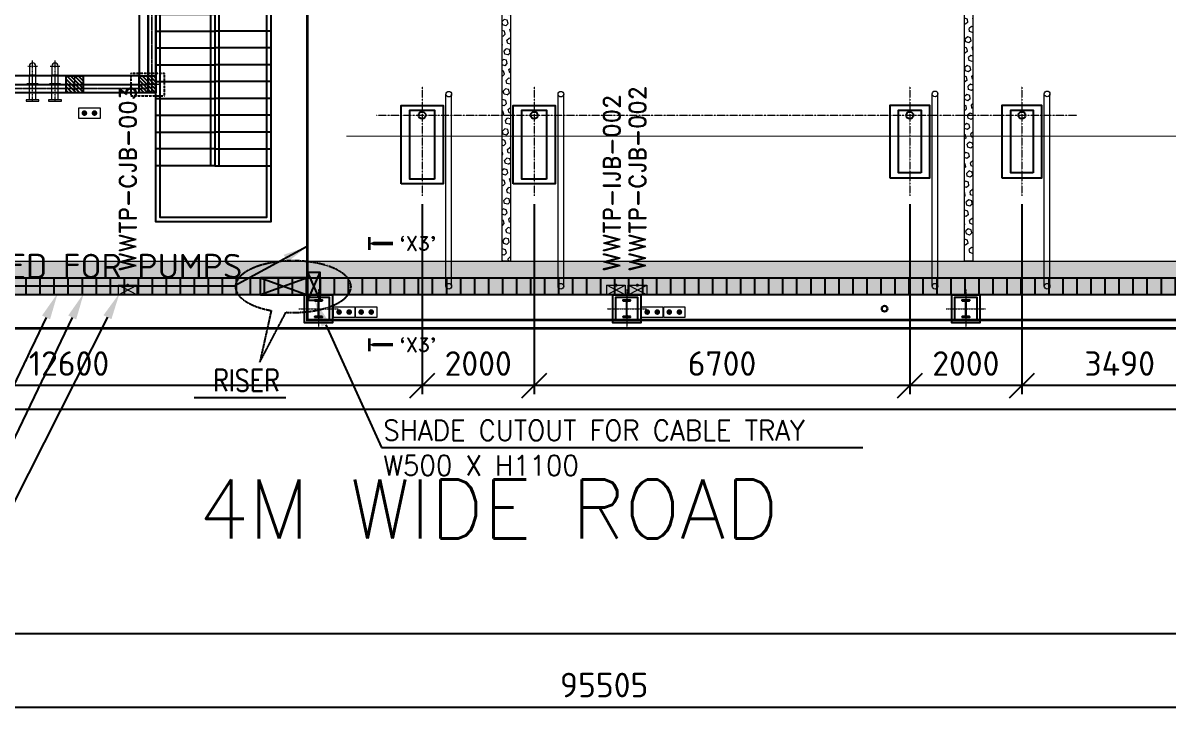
# Model space of a CAD drawing. Header units: inches. Extents: x 8618018 to 8935006, y 2431589 to 2567223.
# Drawn here: x 8665463 to 8685894, y 2464586 to 2476786 of the extents above; entities that cross this region are included whole.
import ezdxf
from ezdxf import colors
from ezdxf.entities.mleader import LeaderData, LeaderLine
from ezdxf.enums import TextEntityAlignment as Align
from ezdxf.math import Vec2, Vec3

# ---------------------------------------------------------------- set-up
doc = ezdxf.new("R2010")
doc.units = ezdxf.units.IN
doc.header["$MEASUREMENT"] = 0
for name, pattern in [('CENTER', [2, 1.25, -0.25, 0.25, -0.25]), ('HIDDEN', [0.375, 0.25, -0.125]), ('PHANTOM', [2.5, 1.25, -0.25, 0.25, -0.25, 0.25, -0.25]), ('PHANTOM2', [1.25, 0.625, -0.125, 0.125, -0.125, 0.125, -0.125])]:
    doc.linetypes.add(name, pattern=pattern)
doc.layers.get('Defpoints').update_dxf_attribs({"color": 252})
for name, color, linetype in [('a Text far', 252, 'Continuous'), ('CCT', 4, 'Continuous'), ('Civil', 252, 'Continuous'), ('ELECTRICAL BOX', 30, 'Continuous'), ('Handrail', 252, 'FENCELINE1'), ('Insert Plate', 3, 'Continuous'), ('LAY-ROAD CARREGE WAY', 252, 'Continuous'), ('LAY-ROAD DIM', 252, 'Continuous'), ('LCS', 4, 'Continuous'), ('MOTOR LOCATION', 3, 'Continuous'), ('PUMP', 252, 'Continuous'), ('Railing', 252, 'Continuous'), ('SKID', 252, 'Continuous'), ('STR', 252, 'Continuous'), ('T', 3, 'Continuous'), ('TEXT', 252, 'Continuous'), ('TRAY', 1, 'Continuous')]:
    doc.layers.add(name, color=color, linetype=linetype)
for name, color, linetype, lineweight in [('CL', 252, 'CENTER', 5), ('CVL_INSERT', 212, 'Continuous', 30), ('DIM', 252, 'Continuous', 13), ('ICT', 6, 'Continuous', 13), ('PCT', 2, 'Continuous', 15), ('PUDDLE', 252, 'Continuous', 5)]:
    doc.layers.add(name, color=color, linetype=linetype, lineweight=lineweight)
doc.styles.add('DIM1', font='romant.shx', dxfattribs={"width": 0.8})
doc.styles.add('ISOCPEUR', font='isocpeur.ttf')
doc.styles.add('r-30', font='romans.shx')
doc.styles.add('Roman', font='romans')
doc.styles.add('ROMAND', font='romand')
doc.styles.add('ROMANS', font='ROMANS.shx', dxfattribs={"width": 0.8})
doc.styles.add('RS1', font='ROMANS.shx', dxfattribs={"width": 0.8})
doc.styles.get("Standard").update_dxf_attribs({"font": 'arial.ttf'})
doc.styles.add('TIT', font='romand.shx')
doc.linetypes.add('FENCELINE1', pattern='A,6.35,-2.54,[133,ltypeshp.shx,S=2.54,R=0,X=-2.54,Y=0],-2.54,25.4', length=36.83)
doc.dimstyles.new('DIM', dxfattribs={"dimscale": 175, "dimtxt": 2.5, "dimasz": 2.5, "dimexe": 0.875, "dimexo": 0.875, "dimgap": 1, "dimtad": 1, "dimdec": 0, "dimzin": 9, "dimdsep": 46, "dimtxsty": 'ISOCPEUR', "dimblk": 'OBLIQUE', "dimcen": 0.09, "dimclrd": 256, "dimclre": 256, "dimclrt": 252, "dimadec": 0, "dimazin": 0, "dimtfac": 1, "dimtdec": 0, "dimtmove": 0, "dimatfit": 3, "dimfxl": 1, "dimtfill": 1, "dimtolj": 1, "dimtzin": 0, "dimarcsym": 0})
pattern_1 = [(270, (-36093226.64, 22308404), (250, -7e-14), [])]

# ---------------------------------------------------------------- blocks, each defined once
blk = doc.blocks.new('COL')
at = {"layer": 'Civil'}
blk.add_lwpolyline([(-250, -250), (250, -250), (250, 250), (-250, 250)], close=True, dxfattribs=at)
at = {"layer": 'CL', "ltscale": 0.25}
for p, q in [((0, -350), (0, 350)), ((-350, 0), (350, 0))]:
    blk.add_line(p, q, dxfattribs=at)
at = {"layer": 'STR'}
blk.add_lwpolyline([(-200, 200), (200, 200), (200, -200), (-200, -200)], close=True, dxfattribs=at)
blk.add_lwpolyline([(-70, 150), (70, 150), (70, 148, -0.414214), (63, 141), (18, 134, 0.414214), (4, 120), (4, -120, 0.414214), (18, -134), (63, -141, -0.414214), (70, -148), (70, -150), (-70, -150), (-70, -148, -0.414214), (-63, -141), (-18, -134, 0.414214), (-4, -120), (-4, 120, 0.414214), (-18, 134), (-63, 141, -0.414214), (-70, 148)], format="xyb", close=True, dxfattribs=at)
blk = doc.blocks.new('PUMP-6')
at = {"layer": 'CL'}
blk.add_line((0, 515), (0, -1435), dxfattribs=at)
at = {"layer": 'PUMP', "ltscale": 0.25}
blk.add_lwpolyline([(200, -1025), (-200, -1025), (-200, 90), (200, 90)], close=True, dxfattribs=at)
blk.add_circle((0, 0), 63.3, dxfattribs=at)
blk = doc.blocks.new('PUMP-3')
at = {"layer": 'CL'}
blk.add_line((0, 515), (0, -1435), dxfattribs=at)
at = {"layer": 'PUMP', "ltscale": 0.25}
blk.add_lwpolyline([(220, -1140), (-220, -1140), (-220, 90), (220, 90)], close=True, dxfattribs=at)
blk.add_circle((0, 0), 63.3, dxfattribs=at)
blk = doc.blocks.new('Stair-2')
at = {"layer": 'Civil', "ltscale": 0.4}
for p, q in [((1050, 300), (0, 300)), ((1050, 300), (1050, -4600)), ((0, -1000), (1050, -1000)), ((1050, -1000), (2050, -1000)), ((2050, -1000), (1050, -1000)), ((0, -1300), (1050, -1300)), ((2050, -1300), (1050, -1300)), ((0, -1600), (1050, -1600)), ((2050, -1600), (1050, -1600)), ((0, -1900), (1050, -1900)), ((2050, -1900), (1050, -1900)), ((0, -2200), (1050, -2200)), ((2050, -2200), (1050, -2200)), ((0, -2500), (1050, -2500)), ((2050, -2500), (1050, -2500)), ((0, -2800), (1050, -2800)), ((2050, -2800), (1050, -2800)), ((0, -3100), (1050, -3100)), ((2050, -3100), (1050, -3100)), ((0, -3400), (1050, -3400)), ((2050, -3400), (1050, -3400)), ((0, -3700), (1050, -3700)), ((2050, -3700), (1050, -3700)), ((0, -4000), (1050, -4000)), ((2050, -4000), (1050, -4000)), ((1050, -4300), (0, -4300)), ((1050, -4300), (2050, -4300)), ((1050, -4600), (0, -4600)), ((1050, -4600), (2050, -4600))]:
    blk.add_line(p, q, dxfattribs=at)
blk.add_lwpolyline([(1050, 0), (2050, 0), (2050, -5600), (0, -5600), (0, 300)], dxfattribs=at)
blk = doc.blocks.new('ip-02')
at = {"layer": 'Insert Plate'}
h = blk.add_hatch(dxfattribs=at)
h.set_pattern_fill('ANSI31', color=252, scale=15, style=0)
h.set_pattern_definition([(45, (269194.2, 35357.727), (-33.6759605, 33.6759605), [])])
h.paths.add_polyline_path([(150, 150), (-150, 150), (-150, -150), (150, -150)])
at = {"layer": 'CL', "color": 252, "ltscale": 15}
for p, q in [((200, 0), (-200, 0)), ((0, -150), (0, 150))]:
    blk.add_line(p, q, dxfattribs=at)
at = {"layer": 'Insert Plate', "color": 252}
blk.add_lwpolyline([(-150, -150), (150, -150), (150, 150), (-150, 150)], close=True, dxfattribs=at)
blk = doc.blocks.new('4SORF')
for p, q in [((-0.94, 2.655), (-1.31, 2.655)), ((-1.31, -2.655), (-1.31, 2.655)), ((-0.94, 4.5), (-0.94, -4.5)), ((-0.0625, 4.5), (-0.94, 4.5)), ((-0.0625, -4.5), (-0.0625, 4.5)), ((-0.0625, 3.09375), (0, 3.09375)), ((0, -3.09375), (0, 3.09375)), ((-0.94, -2.655), (-1.31, -2.655)), ((-0.94, -4.5), (-0.0625, -4.5)), ((-0.0625, -3.09375), (0, -3.09375))]:
    blk.add_line(p, q)
blk = doc.blocks.new('100NBELLT')
blk.add_lwpolyline([(6, 2.25), (0, 2.25, 1), (0, -2.25), (6, -2.25)], format="xyb", close=True)
blk = doc.blocks.new('A$C9e34a9d1')
at = {"layer": 'Civil', "linetype": 'HIDDEN', "ltscale": 1.6}
for p, q in [((-1971, 3760), (-1173, 2356)), ((-2231, 3611), (-1434, 2208)), ((1751, 1966), (2893, 3110)), ((1964, 1754), (3105, 2898)), ((-1138, 1686), (-458, 490)), ((-877, 1834), (-198, 640)), ((356, 567), (1327, 1541)), ((570, 356), (1540, 1329)), ((-570, -368), (-1535, -1333)), ((-357, -579), (-1323, -1545)), ((453, -506), (1127, -1693)), ((192, -653), (866, -1840)), ((-1960, -1757), (-3106, -2904)), ((-1747, -1969), (-2894, -3116)), ((1424, -2215), (2223, -3622)), ((1163, -2362), (1963, -3771))]:
    blk.add_line(p, q, dxfattribs=at)
for points in [[(-2576, 4108), (-2279, 3587), (-1931, 3785), (-2229, 4307)], [(2580, 4108), (2282, 3587), (1934, 3785), (2232, 4306)], [(-4112, 2569), (-3590, 2272), (-3788, 1925), (-4310, 2222)], [(-1121, 2385), (-825, 1863), (-1173, 1666), (-1469, 2188)], [(2000, 1721), (1576, 1296), (1293, 1579), (1717, 2004)], [(4603, 1549), (4046, 1327), (3897, 1698), (4455, 1921)], [(-2000, -1714), (-1575, -1289), (-1292, -1572), (-1701, -2011)], [(4601, -1553), (4044, -1331), (3895, -1702), (4453, -1925)], [(8003, -1456), (7403, -1456), (7403, -1856), (8003, -1856)], [(1117, -2388), (822, -1865), (1171, -1669), (1465, -2192)], [(-4109, -2573), (-3588, -2276), (-3786, -1928), (-4307, -2226)], [(-2573, -4109), (-2276, -3588), (-1929, -3786), (-2226, -4308)], [(2577, -4109), (2280, -3587), (1932, -3786), (2230, -4307)]]:
    blk.add_lwpolyline(points, close=True, dxfattribs=at)
for centre, radius in [((1, -2), 2040), ((0, 0), 675)]:
    blk.add_circle(centre, radius, dxfattribs=at)
for radius, start, end in [(2340, 50.0304, 114.6237), (2340, 124.4298, 219.9805), (2340, 304.3204, 40.2243), (2038, 230.5395, 293.7036), (2340, 230.0533, 294.5142)]:
    blk.add_arc((1, -2), radius, start, end, dxfattribs=at)
blk = doc.blocks.new('A$Ce701e922')
at = {"linetype": 'ByBlock', "ltscale": 2}
for p, q in [((6649, 462), (6649, 1802)), ((6649, 1802), (6789, 1802)), ((6649, 1802), (6649, 462)), ((6789, 462), (6789, 1802)), ((7709, 1802), (6789, 1802)), ((7709, 1662), (6789, 1662)), ((7709, -1798), (7709, 1802)), ((7709, 1802), (7849, 1802)), ((7709, 1802), (7709, -1798)), ((7849, -1798), (7849, 1802)), ((-1174, 1492), (-1120, 1507)), ((6649, 602), (-4502, 602)), ((-4501, 602), (-4501, -598)), ((-4501, 602), (-4501, -598)), ((6649, 462), (-4501, 462)), ((6649, 602), (6649, 462)), ((4649, -598), (-4502, -598)), ((4649, -458), (-4501, -458)), ((4649, -1658), (4649, -458)), ((4649, -458), (4789, -458)), ((4789, -1658), (4789, -458)), ((7709, -1658), (4649, -1658)), ((4649, -1658), (4649, -1798)), ((7709, -1798), (4649, -1798)), ((6724, -1798), (6584, -1798)), ((7849, -1798), (7709, -1798))]:
    blk.add_line(p, q, dxfattribs=at)
at = {"linetype": 'HIDDEN', "lineweight": 9, "ltscale": 0.5}
for p, q in [((6715, 462), (6715, 1802)), ((6722, 462), (6722, 1802)), ((7709, 1736), (6789, 1736)), ((7709, 1729), (6789, 1729)), ((7775, -1798), (7775, 1802)), ((7782, -1798), (7782, 1802)), ((-1296, 1496), (1292, 1496)), ((-1296, 536), (-1296, 1496)), ((1292, 536), (1292, 1496)), ((6649, 536), (-4501, 536)), ((-4496, 599), (-4496, -594)), ((6649, 529), (-4186, 529)), ((4649, -524), (-4501, -524)), ((4649, -531), (-4501, -531)), ((-1296, -531), (-1296, -1592)), ((4715, -1658), (4715, -458)), ((4722, -1658), (4722, -458)), ((-1296, -1592), (1292, -1592)), ((7709, -1724), (4649, -1724)), ((7709, -1731), (4649, -1731))]:
    blk.add_line(p, q, dxfattribs=at)
for p, q in [((-1302, 1502), (1298, 1502)), ((-1302, 536), (-1302, 1502)), ((-1302, 1502), (-1237, 1437)), ((-1237, 1437), (1233, 1437)), ((-1237, 536), (-1237, 1437)), ((1233, 1437), (1298, 1502)), ((1233, 536), (1233, 1437)), ((1298, 536), (1298, 1502)), ((-4426, 532), (-4426, -528)), ((6649, 462), (6789, 462)), ((-1302, -531), (-1302, -1598)), ((-1237, -531), (-1237, -1533)), ((1233, -531), (1233, -1533)), ((1298, -531), (1298, -1598)), ((-1302, -1598), (1298, -1598)), ((-1237, -1533), (1233, -1533)), ((1233, -1533), (1298, -1598))]:
    blk.add_line(p, q)
at = {"linetype": 'HIDDEN', "lineweight": 9, "ltscale": 6}
blk.add_line((1292, -531), (1292, -1592), dxfattribs=at)
blk = doc.blocks.new('_Oblique')
at = {"color": 0, "linetype": 'ByBlock', "lineweight": -2}
blk.add_line((-0.5, -0.5), (0.5, 0.5), dxfattribs=at)
blk = doc.blocks.new('*D270')
at = {"layer": 'Defpoints', "color": 0, "transparency": 16777216}
for p in [(95505, 0), (95505, -6754), (0, -8229)]:
    blk.add_point(p, dxfattribs=at)
at = {"layer": 'DIM', "lineweight": -2, "transparency": 16777216}
for p, q in [((95505, -153), (95505, -6908)), ((0, -8075), (0, -6601)), ((0, -6754), (95505, -6754))]:
    blk.add_line(p, q, dxfattribs=at)
at = {"layer": 'DIM', "lineweight": -2, "transparency": 16777216, "xscale": 437.5, "yscale": 437.5, "zscale": 437.5, "rotation": 180}
blk.add_blockref('_Oblique', (0, -6754), dxfattribs=at)
at = {"layer": 'DIM', "lineweight": -2, "transparency": 16777216, "xscale": 437.5, "yscale": 437.5, "zscale": 437.5}
blk.add_blockref('_Oblique', (95505, -6754), dxfattribs=at)
at = {"layer": 'DIM', "color": 252, "transparency": 16777216, "insert": (47752, -6361), "char_height": 437.5, "attachment_point": 5, "style": 'ISOCPEUR', "bg_fill": 3, "box_fill_scale": 1.1, "bg_fill_color": 256, "bg_fill_true_color": 13158600, "bg_fill_transparency": 0}
blk.add_mtext('\\A1;95505', dxfattribs=at)
blk = doc.blocks.new('*D308')
at = {"layer": 'Defpoints', "color": 0, "transparency": 16777216}
for p in [(55205, 2365), (58695, 2150), (55205, -1022)]:
    blk.add_point(p, dxfattribs=at)
at = {"layer": 'DIM', "lineweight": -2, "transparency": 16777216}
for p, q in [((55205, 2212), (55205, -1175)), ((58695, 1997), (58695, -1175)), ((58695, -1022), (55205, -1022))]:
    blk.add_line(p, q, dxfattribs=at)
at = {"layer": 'DIM', "lineweight": -2, "transparency": 16777216, "xscale": 437.5, "yscale": 437.5, "zscale": 437.5, "rotation": 180}
blk.add_blockref('_Oblique', (55205, -1022), dxfattribs=at)
at = {"layer": 'DIM', "lineweight": -2, "transparency": 16777216, "xscale": 437.5, "yscale": 437.5, "zscale": 437.5}
blk.add_blockref('_Oblique', (58695, -1022), dxfattribs=at)
at = {"layer": 'DIM', "color": 252, "transparency": 16777216, "insert": (56950, -628), "char_height": 437.5, "attachment_point": 5, "style": 'ISOCPEUR', "bg_fill": 3, "box_fill_scale": 1.1, "bg_fill_color": 256, "bg_fill_true_color": 13158600, "bg_fill_transparency": 0}
blk.add_mtext('\\A1;3490', dxfattribs=at)
blk = doc.blocks.new('*D309')
at = {"layer": 'Defpoints', "color": 0, "transparency": 16777216}
for p in [(53205, 2365), (55205, 2365), (53205, -1022)]:
    blk.add_point(p, dxfattribs=at)
at = {"layer": 'DIM', "lineweight": -2, "transparency": 16777216}
for p, q in [((53205, 2212), (53205, -1175)), ((55205, 2212), (55205, -1175)), ((55205, -1022), (53205, -1022))]:
    blk.add_line(p, q, dxfattribs=at)
at = {"layer": 'DIM', "lineweight": -2, "transparency": 16777216, "xscale": 437.5, "yscale": 437.5, "zscale": 437.5, "rotation": 180}
blk.add_blockref('_Oblique', (53205, -1022), dxfattribs=at)
at = {"layer": 'DIM', "lineweight": -2, "transparency": 16777216, "xscale": 437.5, "yscale": 437.5, "zscale": 437.5}
blk.add_blockref('_Oblique', (55205, -1022), dxfattribs=at)
at = {"layer": 'DIM', "color": 252, "transparency": 16777216, "insert": (54205, -628), "char_height": 437.5, "attachment_point": 5, "style": 'ISOCPEUR', "bg_fill": 3, "box_fill_scale": 1.1, "bg_fill_color": 256, "bg_fill_true_color": 13158600, "bg_fill_transparency": 0}
blk.add_mtext('\\A1;2000', dxfattribs=at)
blk = doc.blocks.new('*D310')
at = {"layer": 'Defpoints', "color": 0, "transparency": 16777216}
for p in [(46505, 2365), (53205, 2365), (46505, -1022)]:
    blk.add_point(p, dxfattribs=at)
at = {"layer": 'DIM', "lineweight": -2, "transparency": 16777216}
for p, q in [((46505, 2212), (46505, -1175)), ((53205, 2212), (53205, -1175)), ((53205, -1022), (46505, -1022))]:
    blk.add_line(p, q, dxfattribs=at)
at = {"layer": 'DIM', "lineweight": -2, "transparency": 16777216, "xscale": 437.5, "yscale": 437.5, "zscale": 437.5, "rotation": 180}
blk.add_blockref('_Oblique', (46505, -1022), dxfattribs=at)
at = {"layer": 'DIM', "lineweight": -2, "transparency": 16777216, "xscale": 437.5, "yscale": 437.5, "zscale": 437.5}
blk.add_blockref('_Oblique', (53205, -1022), dxfattribs=at)
at = {"layer": 'DIM', "color": 252, "transparency": 16777216, "insert": (49855, -628), "char_height": 437.5, "attachment_point": 5, "style": 'ISOCPEUR', "bg_fill": 3, "box_fill_scale": 1.1, "bg_fill_color": 256, "bg_fill_true_color": 13158600, "bg_fill_transparency": 0}
blk.add_mtext('\\A1;6700', dxfattribs=at)
blk = doc.blocks.new('*D311')
at = {"layer": 'Defpoints', "color": 0, "transparency": 16777216}
for p in [(44505, 2365), (46505, 2365), (44505, -1022)]:
    blk.add_point(p, dxfattribs=at)
at = {"layer": 'DIM', "lineweight": -2, "transparency": 16777216}
for p, q in [((44505, 2212), (44505, -1175)), ((46505, 2212), (46505, -1175)), ((46505, -1022), (44505, -1022))]:
    blk.add_line(p, q, dxfattribs=at)
at = {"layer": 'DIM', "lineweight": -2, "transparency": 16777216, "xscale": 437.5, "yscale": 437.5, "zscale": 437.5, "rotation": 180}
blk.add_blockref('_Oblique', (44505, -1022), dxfattribs=at)
at = {"layer": 'DIM', "lineweight": -2, "transparency": 16777216, "xscale": 437.5, "yscale": 437.5, "zscale": 437.5}
blk.add_blockref('_Oblique', (46505, -1022), dxfattribs=at)
at = {"layer": 'DIM', "color": 252, "transparency": 16777216, "insert": (45505, -628), "char_height": 437.5, "attachment_point": 5, "style": 'ISOCPEUR', "bg_fill": 3, "box_fill_scale": 1.1, "bg_fill_color": 256, "bg_fill_true_color": 13158600, "bg_fill_transparency": 0}
blk.add_mtext('\\A1;2000', dxfattribs=at)
blk = doc.blocks.new('*D312')
at = {"layer": 'Defpoints', "color": 0, "transparency": 16777216}
for p in [(44505, 2365), (31905, 1200), (31905, -1022)]:
    blk.add_point(p, dxfattribs=at)
at = {"layer": 'DIM', "lineweight": -2, "transparency": 16777216}
for p, q in [((44505, 2212), (44505, -1175)), ((31905, 1047), (31905, -1175)), ((44505, -1022), (31905, -1022))]:
    blk.add_line(p, q, dxfattribs=at)
at = {"layer": 'DIM', "lineweight": -2, "transparency": 16777216, "xscale": 437.5, "yscale": 437.5, "zscale": 437.5, "rotation": 180}
blk.add_blockref('_Oblique', (31905, -1022), dxfattribs=at)
at = {"layer": 'DIM', "lineweight": -2, "transparency": 16777216, "xscale": 437.5, "yscale": 437.5, "zscale": 437.5}
blk.add_blockref('_Oblique', (44505, -1022), dxfattribs=at)
at = {"layer": 'DIM', "color": 252, "transparency": 16777216, "insert": (38205, -628), "char_height": 437.5, "attachment_point": 5, "style": 'ISOCPEUR', "bg_fill": 3, "box_fill_scale": 1.1, "bg_fill_color": 256, "bg_fill_true_color": 13158600, "bg_fill_transparency": 0}
blk.add_mtext('\\A1;12600', dxfattribs=at)
blk = doc.blocks.new('LPNO')
at = {"layer": 'ELECTRICAL BOX', "color": 7, "lineweight": 0}
for p, q in [((25.6, 21.4), (3.9, -21.4)), ((25.6, -21.4), (3.9, 21.4))]:
    blk.add_line(p, q, dxfattribs=at)
at = {"layer": 'ELECTRICAL BOX', "color": 7, "lineweight": 0, "const_width": 3.59}
blk.add_lwpolyline([(3.9, 1.8, 1), (3.9, -1.8, 1)], format="xyb", close=True, dxfattribs=at)
at = {"layer": 'ELECTRICAL BOX', "color": 7, "lineweight": 0}
blk.add_lwpolyline([(3.9, -21.4), (3.9, 21.4), (25.6, 21.4), (25.6, -21.4)], close=True, dxfattribs=at)
at = {"layer": 'ELECTRICAL BOX', "style": 'DIM1', "width": 0.8}
blk.add_attdef('LPNO', (36.8, 20.2), '', height=32, dxfattribs=at)
blk = doc.blocks.new('LCS')
at = {"layer": 'T', "color": 4, "lineweight": 0}
blk.add_lwpolyline([(-590, 295), (-210, 295), (-210, 105), (-590, 105)], close=True, dxfattribs=at)
at = {"layer": 'T', "color": 4, "const_width": 50}
for points in [[(-515, 200, 1), (-465, 200, 1)], [(-335, 200, 1), (-285, 200, 1)]]:
    blk.add_lwpolyline(points, format="xyb", close=True, dxfattribs=at)
at = {"layer": 'MOTOR LOCATION', "color": 4, "style": 'Roman'}
blk.add_attdef('XXX', (246, 103), '', height=240, dxfattribs=at)
blk = doc.blocks.new('GA CRM')
at = {"const_width": 50}
blk.add_lwpolyline([(0, 0), (0, 54685), (95505, 54685), (95505, 0), (0, 0)], dxfattribs=at)
at = {"linetype": 'PHANTOM', "const_width": 50}
blk.add_lwpolyline([(42455, 6750), (79055, 6750), (79055, 150), (42455, 150)], close=True, dxfattribs=at)
at = {"color": 252, "linetype": 'PHANTOM', "const_width": 20}
blk.add_lwpolyline([(43155, 3425), (62629, 3425)], dxfattribs=at)
at = {"linetype": 'PHANTOM', "const_width": 50}
blk.add_lwpolyline([(37905, 0), (79905, 0)], dxfattribs=at)
at = {"layer": 'Civil'}
for p, q in [((39755, 7800), (39755, 4200)), ((39455, 7500), (39455, 4500)), ((39455, 4500), (36200.6, 4500)), ((39755, 4200), (36083.8, 4200))]:
    blk.add_line(p, q, dxfattribs=at)
for points in [[(44130, 2575), (44130, 3975), (44880, 3975), (44880, 2575)], [(46130, 2575), (46130, 3975), (46880, 3975), (46880, 2575)], [(52855, 2680), (52855, 3980), (53555, 3980), (53555, 2680)], [(54855, 2680), (54855, 3980), (55555, 3980), (55555, 2680)]]:
    blk.add_lwpolyline(points, close=True, dxfattribs=at)
at = {"layer": 'CL', "ltscale": 0.7}
for p, q in [((37555, 4050), (37555, 4778.7)), ((37955, 4050), (37955, 4778.7)), ((37468.3, 4675), (37641.7, 4675)), ((37868.3, 4675), (38041.7, 4675))]:
    blk.add_line(p, q, dxfattribs=at)
at = {"layer": 'CL'}
blk.add_line((43690, 3800), (56186.2, 3800), dxfattribs=at)
at = {"layer": 'Handrail', "linetype": 'FENCELINE1', "ltscale": 0.02}
for points in [[(36131.1, 7725), (40730, 7725), (40730, 2900)], [(41730, 7500), (41730, 1975), (39830, 1975), (39830, 6500)], [(40880, 7500), (40880, 2900)]]:
    blk.add_lwpolyline(points, dxfattribs=at)
at = {"layer": 'LAY-ROAD CARREGE WAY', "color": 252}
for p, q in [((19500, -1440), (77305, -1440)), ((19500, -5440), (99255, -5440))]:
    blk.add_line(p, q, dxfattribs=at)
at = {"layer": 'PUDDLE', "ltscale": 0.5}
for p, q in [((37497.9, 4083.3), (37497.9, 4522.6)), ((37612.2, 4083.3), (37612.2, 4522.6)), ((37897.9, 4083.3), (37897.9, 4522.6)), ((38012.2, 4083.3), (38012.2, 4522.6))]:
    blk.add_line(p, q, dxfattribs=at)
for points in [[(37655, 4359.2), (37455, 4359.2), (37455, 4349.2), (37655, 4349.2)], [(38055, 4359.2), (37855, 4359.2), (37855, 4349.2), (38055, 4349.2)]]:
    blk.add_lwpolyline(points, close=True, dxfattribs=at)
blk.add_blockref('A$C9e34a9d1', (31905, 6000))
at = {"color": 7, "xscale": -1, "rotation": 180}
for p in [(42655, 350), (48155, 350), (54205, 350)]:
    blk.add_blockref('COL', p, dxfattribs=at)
at = {"layer": 'Insert Plate', "xscale": -1, "rotation": 180}
for p in [(38305, 4350), (39605, 4350)]:
    blk.add_blockref('ip-02', p, dxfattribs=at)
at = {"layer": 'PUDDLE', "ltscale": 0.5, "xscale": 25.4, "yscale": 25.4, "zscale": 25.4, "rotation": 270}
for name, p in [('100NBELLT', (37555, 4675)), ('100NBELLT', (37955, 4675)), ('4SORF', (37555, 4050)), ('4SORF', (37955, 4050))]:
    blk.add_blockref(name, p, dxfattribs=at)
at = {"layer": 'PUMP'}
for name, p in [('PUMP-3', (44505, 3800)), ('PUMP-3', (46505, 3800)), ('PUMP-6', (53205, 3800)), ('PUMP-6', (55205, 3800))]:
    blk.add_blockref(name, p, dxfattribs=at)
at = {"layer": 'Railing'}
blk.add_blockref('A$Ce701e922', (31905, 6000), dxfattribs=at)
at = {"layer": 'SKID'}
blk.add_blockref('Stair-2', (39755, 7500), dxfattribs=at)
at = {"layer": 'DIM'}
dim = blk.add_linear_dim(base=(95505, -6754.4), p1=(0, -8228.6), p2=(95505, 0), dimstyle='DIM', override={"dimarcsym": 1}, dxfattribs=at)
dim.commit()
dim.dimension.update_dxf_attribs({"geometry": '*D270', "text_midpoint": (47752.5, -6360.7)})
at = {"layer": 'LAY-ROAD DIM', "color": 252, "style": 'ROMANS'}
blk.add_text('4M WIDE ROAD', height=1050, dxfattribs=at).set_placement((40512.1, -3746.8, 91457))
at = {"layer": 'DIM'}
dim = blk.add_linear_dim(base=(55205, -1021.7190206), p1=(58694.5, 2149.9999549), p2=(55205, 2364.9999549), dimstyle='DIM', override={"dimtmove": 1, "dimarcsym": 1}, dxfattribs=at)
dim.commit()
dim.dimension.update_dxf_attribs({"geometry": '*D308', "text_midpoint": (56949.75, -627.9690206)})
dim = blk.add_linear_dim(base=(53205, -1021.7), p1=(55205, 2365), p2=(53205, 2365), dimstyle='DIM', override={"dimtmove": 1, "dimarcsym": 1}, dxfattribs=at)
dim.commit()
dim.dimension.update_dxf_attribs({"geometry": '*D309', "text_midpoint": (54205, -628)})
dim = blk.add_linear_dim(base=(46505, -1021.7), p1=(53205, 2365), p2=(46505, 2365), dimstyle='DIM', override={"dimtmove": 1, "dimarcsym": 1}, dxfattribs=at)
dim.commit()
dim.dimension.update_dxf_attribs({"geometry": '*D310', "text_midpoint": (49855, -628)})
dim = blk.add_linear_dim(base=(44505, -1021.7), p1=(46505, 2365), p2=(44505, 2365), dimstyle='DIM', override={"dimtmove": 1, "dimarcsym": 1}, dxfattribs=at)
dim.commit()
dim.dimension.update_dxf_attribs({"geometry": '*D311', "text_midpoint": (45505, -628)})
dim = blk.add_linear_dim(base=(31905, -1021.7), p1=(44505, 2365), p2=(31905, 1200), dimstyle='DIM', override={"dimtmove": 1, "dimarcsym": 1}, dxfattribs=at)
dim.commit()
dim.dimension.update_dxf_attribs({"geometry": '*D312', "text_midpoint": (38205, -628)})
at = {"layer": 'DIM', "color": 252, "style": 'ISOCPEUR'}
blk.add_text('SHED FOR PUMPS', height=437.5, dxfattribs=at).set_placement((36402, 890.8))
at = {"layer": 'DIM'}
blk.add_leader([(42455, 1457), (41151.3, 749.3), (36424.4, 749.3)], dimstyle='DIM', override={"dimgap": 1, "dimtad": 0, "dimarcsym": 1}, dxfattribs=at)

msp = doc.modelspace()

# ---------------------------------------------------------------- block references
at = {"color": 252}
msp.add_blockref('GA CRM', (8628081, 2471340), dxfattribs=at)

# ---------------------------------------------------------------- next in the draw order: hatches: boundary and pattern name
at = {"layer": 'CCT'}
h = msp.add_hatch(dxfattribs=at)
h.set_pattern_fill('ANSI31', color=256, scale=2000, angle=225, style=0)
h.set_pattern_definition(pattern_1)
h.paths.add_polyline_path([(8663143.1, 2472240), (8663196, 2471940), (8707379.4, 2471940), (8707379.4, 2472240)])
at = {"layer": 'ICT'}
h = msp.add_hatch(dxfattribs=at)
h.set_pattern_fill('HEX', color=256, scale=18, angle=45, style=0)
h.set_pattern_definition([(45, (213560.39, 300.01), (-69.9941694, 69.9941694), [57.15, -114.3]), (165, (213560.39, 300.01), (-25.6196441, -95.6138135), [57.15, -114.3]), (105, (213600.81, 340.42), (-95.6138135, -25.6196441), [57.15, -114.3])])
h.paths.add_polyline_path([(8674161, 2478919.2), (8674011, 2478919.2), (8674011, 2472540), (8674161, 2472540)])
at = {"layer": 'ICT', "transparency": 33554661}
h = msp.add_hatch(dxfattribs=at)
h.set_pattern_fill('HEX', color=256, scale=450, angle=100, style=0)
h.paths.add_polyline_path([(8682411.1, 2477564.5), (8682261.1, 2477564.5), (8682261.1, 2472615), (8682411.1, 2472615)])
at = {"layer": 'ICT'}
h = msp.add_hatch(dxfattribs=at)
h.set_pattern_fill('HEX', color=256, scale=18, angle=45, style=0)
h.set_pattern_definition([(45, (206436.54, -40420.99), (-69.9941694, 69.9941694), [57.15, -114.3]), (165, (206436.54, -40420.99), (-25.6196441, -95.6138135), [57.15, -114.3]), (105, (206476.95, -40380.58), (-95.6138135, -25.6196441), [57.15, -114.3])])
h.paths.add_polyline_path([(8707379.4, 2471940), (8707379.4, 2472540), (8663090.2, 2472540), (8663196, 2471940)])
at = {"layer": 'PCT'}
h = msp.add_hatch(dxfattribs=at)
h.set_pattern_fill('ANSI31', color=256, scale=2000, angle=225, style=0)
h.set_pattern_definition(pattern_1)
h.paths.add_polyline_path([(8663143.1, 2472240), (8663196, 2471940), (8707379.4, 2471940), (8707379.4, 2472240)])

# ---------------------------------------------------------------- next in the draw order: linework, layer by layer
at = {"layer": 'a Text far', "color": 3, "const_width": 46.7}
for points in [[(8671642.1, 2472735.2), (8671642.1, 2472968.6)], [(8671642.1, 2470929.9), (8671642.1, 2471163.2)]]:
    msp.add_lwpolyline(points, dxfattribs=at)
at = {"layer": 'a Text far', "color": 3}
for points in [[(8671642.1, 2472851.9, 0, 205.1, 0), (8671895.5, 2472851.9, 61.5, 61.5, 0), (8672064.5, 2472851.9, 61.5, 61.5, 0)], [(8671642.1, 2471046.6, 0, 205.1, 0), (8671895.5, 2471046.6, 61.5, 61.5, 0), (8672064.5, 2471046.6, 61.5, 61.5, 0)]]:
    msp.add_lwpolyline(points, format="xyseb", dxfattribs=at)
at = {"layer": 'CCT'}
msp.add_lwpolyline([(8707379.4, 2471940), (8663196, 2471940), (8663143.1, 2472240), (8707379.4, 2472240)], close=True, dxfattribs=at)
at = {"layer": 'CVL_INSERT'}
msp.add_circle((8680836, 2471690), 50, dxfattribs=at)
at = {"layer": 'ICT'}
for points in [[(8674011, 2472540), (8674011, 2478919.2), (8674161, 2478919.2), (8674161, 2472540)], [(8682261.1, 2472540.3), (8682261.1, 2477564.5), (8682411.1, 2477564.5), (8682411.1, 2472540.3)]]:
    msp.add_lwpolyline(points, close=True, dxfattribs=at)
msp.add_lwpolyline([(8663186, 2472540), (8707379.4, 2472540), (8707379.4, 2471940), (8663196, 2471940), (8663090.2, 2472540), (8663179.1, 2472540)], dxfattribs=at)
at = {"layer": 'PCT', "color": 2, "lineweight": 0, "ltscale": 300}
for p, q in [((8673011, 2472090.4), (8673011, 2475515)), ((8673111, 2472090.4), (8673111, 2475515)), ((8675011, 2472090.4), (8675011, 2475515)), ((8675111, 2472090.4), (8675111, 2475515)), ((8681686, 2472090.4), (8681686, 2475520)), ((8681786, 2472090.4), (8681786, 2475520)), ((8683686, 2472090.4), (8683686, 2475520)), ((8683786, 2472090.4), (8683786, 2475520))]:
    msp.add_line(p, q, dxfattribs=at)
at = {"layer": 'PCT'}
msp.add_lwpolyline([(8707379.4, 2471940), (8663196, 2471940), (8663143.1, 2472240), (8707379.4, 2472240)], close=True, dxfattribs=at)
at = {"layer": 'PCT', "color": 2, "lineweight": 0, "ltscale": 300}
for centre in [(8673061, 2475515), (8675061, 2475515), (8681736, 2475520), (8683736, 2475520), (8673061, 2472090.4), (8675061, 2472090.4), (8681736, 2472090.4), (8683736, 2472090.4)]:
    msp.add_circle(centre, 50, dxfattribs=at)
at = {"layer": 'TRAY'}
for p, q in [((8670538.2, 2472240), (8669699.3, 2471939, 0)), ((8670538.2, 2472240), (8669699.3, 2471939, 0)), ((8670538.2, 2472239.9, 0), (8669699.3, 2472240)), ((8669699.3, 2471939, 0), (8669700.5, 2472239.8, 0)), ((8669699.3, 2471938.6, 0), (8669700.5, 2472239.4, 0)), ((8670539.5, 2472239.7, 0), (8669700.5, 2472239.8, 0)), ((8669700.5, 2472239.8, 0), (8670537, 2471939.9, 0)), ((8669700.5, 2472239.8, 0), (8670537, 2471939.9, 0)), ((8670759.6, 2472341.1), (8670540.3, 2471838.6)), ((8670540.3, 2472341.1), (8670759.6, 2471838.6)), ((8669699.3, 2471939.5, 0), (8670537, 2471939.5, 0)), ((8669699.3, 2471939.5, 0), (8669699.3, 2471939.5, 0)), ((8669699.3, 2471939.1, 0), (8670537, 2471939.1, 0)), ((8669699.3, 2471939.1, 0), (8669699.3, 2471939.1, 0)), ((8668518.3, 2470105.8), (8670153.1, 2470105.8))]:
    msp.add_line(p, q, dxfattribs=at)
at = {"layer": 'TRAY', "linetype": 'PHANTOM2'}
for p, q in [((8669893.5, 2471656.4), (8669689.3, 2470734.8)), ((8669689.3, 2470734.8), (8670156.3, 2471625.4))]:
    msp.add_line(p, q, dxfattribs=at)
at = {"layer": 'TRAY'}
msp.add_lwpolyline([(8670759.6, 2472214), (8670759.6, 2471838.6), (8670540.3, 2471838.6), (8670540.3, 2472341.1), (8670759.6, 2472341.1), (8670759.6, 2472214)], dxfattribs=at)
at = {"layer": 'TRAY', "linetype": 'PHANTOM2'}
msp.add_ellipse((8670285.8, 2472082.7), major_axis=(-1030.8, 0), ratio=0.44724, start_param=1.4447807, end_param=7.4634964, dxfattribs=at)

# ---------------------------------------------------------------- next in the draw order: block references
at = {"layer": 'LCS'}
for p in [(8667050.7, 2474977.7, 59160), (8671593.9, 2471430, 59109), (8671988.1, 2471430, 59109), (8677090.9, 2471430, 59109), (8677485.1, 2471430, 59109)]:
    msp.add_blockref('LCS', p, dxfattribs=at)
at = {"layer": 'MOTOR LOCATION'}
ref = msp.add_blockref('LPNO', (8667332.7, 2472138.2), dxfattribs=dict(at, xscale=7.742672857553146, yscale=7.742672857553146, zscale=7.742672857553146, rotation=269.9999999999999))
ref.add_attrib('LPNO', 'WWTP-CJB-003', (8667484.8, 2472359.9), dxfattribs={"layer": 'ELECTRICAL BOX', "height": 300, "rotation": 90, "style": 'ROMAND'})
ref = msp.add_blockref('LPNO', (8676426.2, 2472138.2), dxfattribs=dict(at, xscale=7.742672857553146, yscale=7.742672857553146, zscale=7.742672857553146, rotation=269.9999999999999))
ref.add_attrib('LPNO', 'WWTP-CJB-002', (8676578.4, 2472359.9), dxfattribs={"layer": 'ELECTRICAL BOX', "height": 300, "rotation": 90, "style": 'ROMAND'})
ref = msp.add_blockref('LPNO', (8676045, 2472138.2), dxfattribs=dict(at, xscale=7.742672857553146, yscale=7.742672857553146, zscale=7.742672857553146, rotation=269.9999999999999))
ref.add_attrib('LPNO', 'WWTP-IJB-002', (8676118.9, 2472359.9), dxfattribs={"layer": 'ELECTRICAL BOX', "height": 300, "rotation": 90, "style": 'ROMAND'})

# ---------------------------------------------------------------- next in the draw order: texts
at = {"layer": 'PCT', "lineweight": 0, "style": 'r-30', "width": 0.95}
for s, p in [('SHADE CUTOUT FOR CABLE TRAY', (8671892.7, 2469339.6, 7612.9)), ('W500 X H1100', (8671892.7, 2468714.8, 7612.9))]:
    msp.add_text(s, height=360, dxfattribs=at).set_placement(p)
at = {"layer": 'TEXT', "color": 3, "style": 'TIT'}
for p in [(8672176.5, 2472726.6), (8672176.5, 2470921.3)]:
    msp.add_text("`X3'", height=250, dxfattribs=at).set_placement(p)
at = {"layer": 'TRAY', "style": 'RS1', "width": 0.8}
msp.add_text('RISER', height=390.62, dxfattribs=at).set_placement((8669451.2, 2470411.7), align=Align.MIDDLE_CENTER)

# ---------------------------------------------------------------- next in the draw order: leaders
at = {"layer": 'CCT', "lineweight": 0}
ml = msp.add_multileader_mtext('Standard', dxfattribs=at)
ml.set_content('', color=256)
ml.set_leader_properties()
ml.build(insert=Vec2(0, 0))
ml.multileader.update_dxf_attribs({"text_right_attachment_type": 6, "dogleg_length": 1700, "arrow_head_size": 480})
ctx = ml.context
ctx.base_point, ctx.char_height, ctx.arrow_head_size, ctx.landing_gap_size, ctx.plane_origin = Vec3(8655763.5, 2468975.8), 0.432, 480, 0.216, Vec3(8666776.8, 2466046)
ctx.right_attachment = 6
notes = []
notes.append((ctx, [(0, (1, 1, 0), (8665115.1, 2468976), (-1, 0), 9351.2, [(0, [(8666550.1, 2471966.6)], 0, [])])]))
ctx.mtext.insert, ctx.mtext.text_direction, ctx.mtext.rotation, ctx.mtext.flow_direction = Vec3(8655763.7, 2468975.6), Vec3(-1, 0), 3.1415927, 5
at = {"layer": 'ICT', "color": 6, "lineweight": 0}
ml = msp.add_multileader_mtext('Standard', dxfattribs=at)
ml.set_content('', color=6)
ml.set_leader_properties()
ml.build(insert=Vec2(0, 0))
ml.multileader.update_dxf_attribs({"text_right_attachment_type": 6, "dogleg_length": 9936.2, "arrow_head_size": 480})
ctx = ml.context
ctx.base_point, ctx.char_height, ctx.arrow_head_size, ctx.landing_gap_size, ctx.plane_origin = Vec3(8655073.3, 2469733.7), 0.432, 480, 0.216, Vec3(8666776.8, 2466803.9)
ctx.right_attachment = 6
notes.append((ctx, [(0, (1, 1, 0), (8665010, 2469733.9), (-1, 0), 9936.2, [(0, [(8666084.6, 2471966.6)], 0, [])])]))
ctx.mtext.insert, ctx.mtext.text_direction, ctx.mtext.rotation, ctx.mtext.flow_direction = Vec3(8655073.5, 2469733.5), Vec3(-1, 0), 3.1415927, 5
at = {"layer": 'PCT', "lineweight": 0}
ml = msp.add_multileader_mtext('Standard', dxfattribs=at)
ml.set_content('', color=256)
ml.set_leader_properties()
ml.build(insert=Vec2(0, 0))
ml.multileader.update_dxf_attribs({"text_right_attachment_type": 6, "dogleg_length": 9346.4, "arrow_head_size": 480})
ctx = ml.context
ctx.base_point, ctx.char_height, ctx.arrow_head_size, ctx.landing_gap_size, ctx.plane_origin = Vec3(8656501, 2468179.8), 9.6, 480, 4.8, Vec3(8666772, 2465288.1)
ctx.right_attachment, ctx.text_align_type = 6, 2
notes.append((ctx, [(0, (1, 1, 0), (8665280.5, 2468184.6), (-1, 0), 8769.9, [(0, [(8667187.8, 2471966.6)], 0, [])])]))
ctx.mtext.insert, ctx.mtext.text_direction, ctx.mtext.rotation, ctx.mtext.alignment, ctx.mtext.flow_direction = Vec3(8656505.8, 2468175), Vec3(-1, 0), 3.1415927, 3, 5
ml = msp.add_multileader_mtext('Standard', dxfattribs=at)
ml.set_content('', color=256)
ml.set_leader_properties()
ml.build(insert=Vec2(0, 0))
ml.multileader.update_dxf_attribs({"text_right_attachment_type": 6, "dogleg_length": 1700, "arrow_head_size": 480})
ctx = ml.context
ctx.base_point, ctx.char_height, ctx.arrow_head_size, ctx.landing_gap_size, ctx.plane_origin = Vec3(8680444.6, 2469212.9), 9.6, 480, 4.8, Vec3(8670491.6, 2465854.9)
ctx.right_attachment = 6
notes.append((ctx, [(0, (1, 1, 0), (8671863.6, 2469212.9), (1, 0), 8580.9, [(0, [(8670666, 2471840)], 0, [])])]))
ctx.mtext.insert, ctx.mtext.text_direction, ctx.mtext.rotation, ctx.mtext.flow_direction = Vec3(8680449.4, 2469208.1), Vec3(-1, 0), 3.1415927, 5
for ctx, leaders in notes:
    for number, flags, end, landing, length, lines in leaders:
        leader = LeaderData()
        leader.index, (leader.has_last_leader_line, leader.has_dogleg_vector, leader.attachment_direction) = number, flags
        leader.last_leader_point, leader.dogleg_vector, leader.dogleg_length = Vec3(end), Vec3(landing), length
        for number, points, colour, breaks in lines:
            line = LeaderLine()
            line.index, line.vertices, line.color, line.breaks = number, Vec3.list(points), colors.encode_raw_color(colour), breaks
            leader.lines.append(line)
        ctx.leaders.append(leader)

doc.saveas('drawing.dxf')
